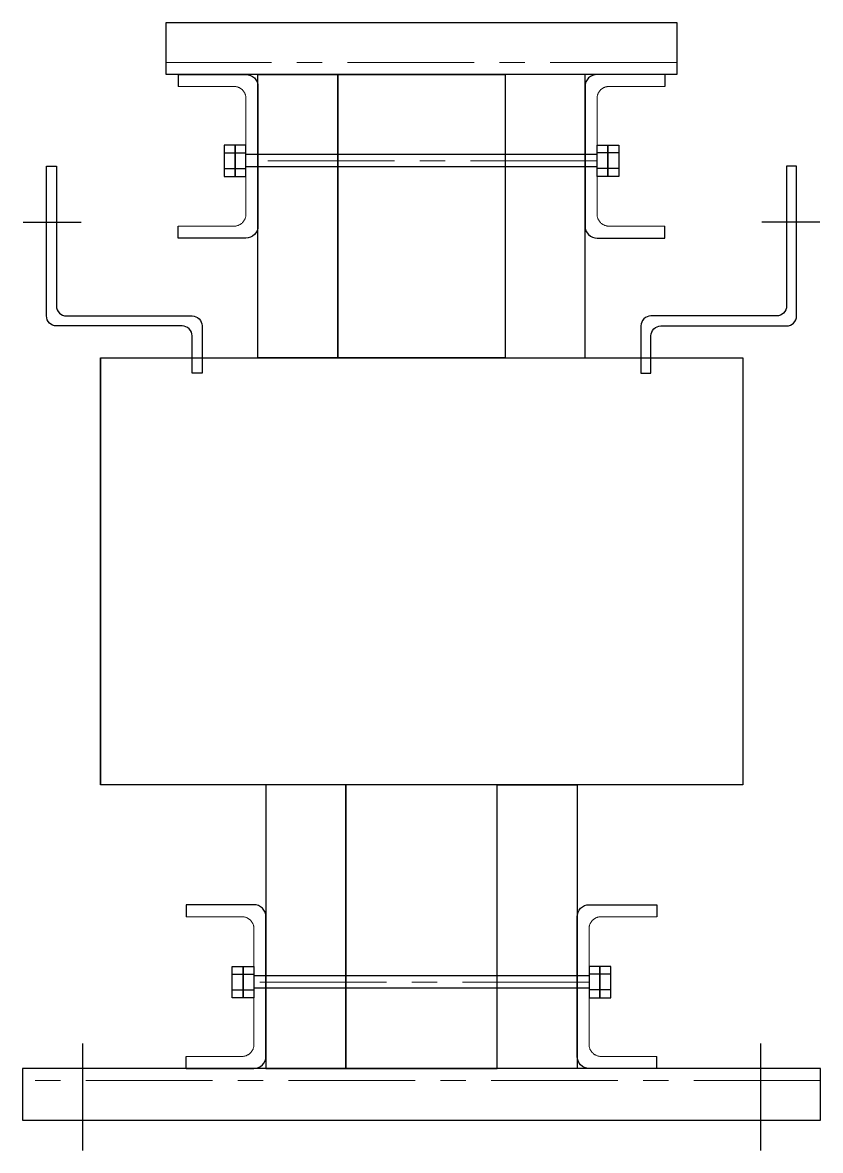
# Model space of a CAD drawing. Header units: millimetres. Extents: x 0 to 200, y 0 to 283.
import ezdxf

# ---------------------------------------------------------------- set-up
doc = ezdxf.new("R2010")
doc.units = ezdxf.units.MM
doc.linetypes.add('CENTER', pattern=[50.8, 31.75, -6.35, 6.35, -6.35])
doc.layers.add('BAO', color=7, linetype='Continuous')
doc.layers.add('DONGKT', color=7, linetype='Continuous')
doc.layers.add('tam', color=6, linetype='CENTER', lineweight=18)

# ---------------------------------------------------------------- blocks, each defined once
blk = doc.blocks.new('BGVFG')
for p, q in [((184110.75, -58940.29), (184110.75, -58943.29)), ((184232.75, -58940.29), (184232.75, -58943.29)), ((184071.9, -58977.29), (184086.46, -58977.29)), ((184110.75, -58981.29), (184110.75, -58978.29)), ((184232.75, -58981.29), (184232.75, -58978.29)), ((184271.6, -58977.29), (184257.05, -58977.29)), ((184112.75, -59148.29), (184112.75, -59151.29)), ((184230.75, -59148.29), (184230.75, -59151.29)), ((184086.75, -59183.02), (184086.75, -59209.85)), ((184256.75, -59183.02), (184256.75, -59209.85)), ((184112.75, -59189.29), (184112.75, -59186.29)), ((184230.75, -59189.29), (184230.75, -59186.29))]:
    blk.add_line(p, q)
for points in [[(184107.75, -58940.29), (184235.75, -58940.29), (184235.75, -58927.29), (184107.75, -58927.29)], [(184150.75, -59011.29), (184130.75, -59011.29), (184130.75, -58940.29), (184150.75, -58940.29)], [(184192.75, -58940.29), (184150.75, -58940.29), (184150.75, -59011.29), (184192.75, -59011.29)], [(184192.75, -59011.29), (184212.75, -59011.29), (184212.75, -58940.29), (184192.75, -58940.29)], [(184091.25, -59118.29), (184252.25, -59118.29), (184252.25, -59011.29), (184091.25, -59011.29)], [(184152.75, -59118.29), (184132.75, -59118.29), (184132.75, -59189.29), (184152.75, -59189.29)], [(184190.75, -59189.29), (184152.75, -59189.29), (184152.75, -59118.29), (184190.75, -59118.29)], [(184190.75, -59118.29), (184210.75, -59118.29), (184210.75, -59189.29), (184190.75, -59189.29)], [(184071.75, -59189.29), (184271.75, -59189.29), (184271.75, -59202.29), (184071.75, -59202.29)]]:
    blk.add_lwpolyline(points, close=True)
for points in [[(184110.75, -58940.29), (184127.75, -58940.29, -0.414214), (184130.75, -58943.29), (184130.75, -58978.29, -0.414214), (184127.75, -58981.29), (184110.75, -58981.29)], [(184232.75, -58940.29), (184215.75, -58940.29, 0.414214), (184212.75, -58943.29), (184212.75, -58978.29, 0.414214), (184215.75, -58981.29), (184232.75, -58981.29)], [(184077.75, -58963.29), (184080.25, -58963.29), (184080.25, -58998.29, 0.414214), (184082.75, -59000.79), (184114.25, -59000.79, -0.414214), (184116.75, -59003.29), (184116.75, -59015.11), (184114.25, -59015.11), (184114.25, -59005.79, 0.414214), (184111.75, -59003.29), (184080.25, -59003.29, -0.414214), (184077.75, -59000.79), (184077.75, -58963.29)], [(184265.75, -58963.29), (184263.25, -58963.29), (184263.25, -58998.29, -0.414214), (184260.75, -59000.79), (184229.25, -59000.79, 0.414214), (184226.75, -59003.29), (184226.75, -59015.11), (184229.25, -59015.11), (184229.25, -59005.79, -0.414214), (184231.75, -59003.29), (184263.25, -59003.29, 0.414214), (184265.75, -59000.79), (184265.75, -58963.29)], [(184112.75, -59189.29), (184129.75, -59189.29, 0.414214), (184132.75, -59186.29), (184132.75, -59151.29, 0.414214), (184129.75, -59148.29), (184112.75, -59148.29)], [(184230.75, -59189.29), (184213.75, -59189.29, -0.414214), (184210.75, -59186.29), (184210.75, -59151.29, -0.414214), (184213.75, -59148.29), (184230.75, -59148.29)]]:
    blk.add_lwpolyline(points, format="xyb")
at = {"layer": 'BAO'}
for p, q in [((184252.25, -59011.29), (184252.25, -59011.29)), ((184252.25, -59011.29), (184252.25, -59118.29)), ((184252.25, -59118.29), (184252.25, -59118.29))]:
    blk.add_line(p, q, dxfattribs=at)
at = {"layer": 'DONGKT'}
for p, q in [((184122.3, -58959.96), (184125.03, -58959.96)), ((184125.03, -58959.96), (184127.75, -58959.96)), ((184127.75, -58960.38), (184215.75, -58960.38)), ((184218.48, -58959.96), (184215.75, -58959.96)), ((184221.2, -58959.96), (184218.48, -58959.96)), ((184122.3, -58963.88), (184125.03, -58963.88)), ((184125.03, -58963.88), (184127.75, -58963.88)), ((184127.75, -58963.46), (184215.75, -58963.46)), ((184218.48, -58963.88), (184215.75, -58963.88)), ((184221.2, -58963.88), (184218.48, -58963.88)), ((184124.3, -59165.69), (184127.03, -59165.69)), ((184127.03, -59165.69), (184129.75, -59165.69)), ((184216.48, -59165.69), (184213.75, -59165.69)), ((184219.2, -59165.69), (184216.48, -59165.69)), ((184129.75, -59166.12), (184213.75, -59166.12)), ((184124.3, -59169.62), (184127.03, -59169.62)), ((184127.03, -59169.62), (184129.75, -59169.62)), ((184129.75, -59169.2), (184213.75, -59169.2)), ((184216.48, -59169.62), (184213.75, -59169.62)), ((184219.2, -59169.62), (184216.48, -59169.62))]:
    blk.add_line(p, q, dxfattribs=at)
for points in [[(184122.3, -58965.84), (184125.03, -58965.84), (184125.03, -58958), (184122.3, -58958)], [(184125.03, -58965.84), (184127.75, -58965.84), (184127.75, -58958), (184125.03, -58958)], [(184218.48, -58965.84), (184215.75, -58965.84), (184215.75, -58958), (184218.48, -58958)], [(184221.2, -58965.84), (184218.48, -58965.84), (184218.48, -58958), (184221.2, -58958)], [(184124.3, -59163.73), (184127.03, -59163.73), (184127.03, -59171.58), (184124.3, -59171.58)], [(184127.03, -59163.73), (184129.75, -59163.73), (184129.75, -59171.58), (184127.03, -59171.58)], [(184216.48, -59163.73), (184213.75, -59163.73), (184213.75, -59171.58), (184216.48, -59171.58)], [(184219.2, -59163.73), (184216.48, -59163.73), (184216.48, -59171.58), (184219.2, -59171.58)]]:
    blk.add_lwpolyline(points, close=True, dxfattribs=at)
at = {"layer": 'tam'}
for p, q in [((184107.75, -58937.29), (184235.75, -58937.29)), ((184127.75, -58961.92), (184215.75, -58961.92)), ((184129.75, -59167.66), (184213.75, -59167.66)), ((184071.75, -59192.29), (184271.75, -59192.29))]:
    blk.add_line(p, q, dxfattribs=at)
for points in [[(184110.75, -58943.29), (184124.75, -58943.29, -0.414214), (184127.75, -58946.29), (184127.75, -58975.29, -0.414214), (184124.75, -58978.29), (184110.75, -58978.29)], [(184232.75, -58943.29), (184218.75, -58943.29, 0.414214), (184215.75, -58946.29), (184215.75, -58975.29, 0.414214), (184218.75, -58978.29), (184232.75, -58978.29)], [(184112.75, -59186.29), (184126.75, -59186.29, 0.414214), (184129.75, -59183.29), (184129.75, -59154.29, 0.414214), (184126.75, -59151.29), (184112.75, -59151.29)], [(184230.75, -59186.29), (184216.75, -59186.29, -0.414214), (184213.75, -59183.29), (184213.75, -59154.29, -0.414214), (184216.75, -59151.29), (184230.75, -59151.29)]]:
    blk.add_lwpolyline(points, format="xyb", dxfattribs=at)

msp = doc.modelspace()

# ---------------------------------------------------------------- block references
at = {"xscale": -1}
msp.add_blockref('BGVFG', (184271.75, 59209.85), dxfattribs=at)

doc.saveas('drawing.dxf')
